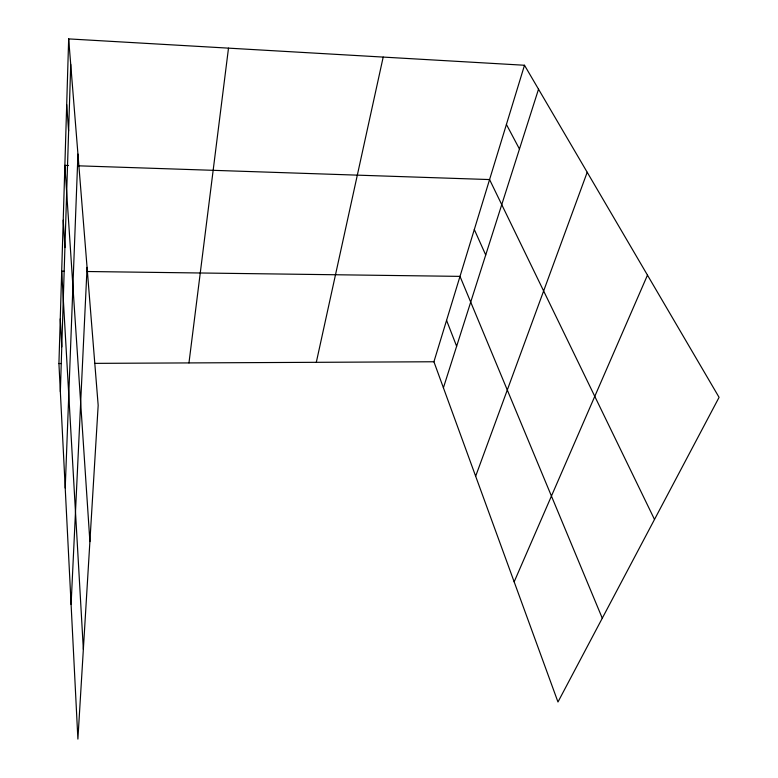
<?xml version="1.0" encoding="UTF-8"?>
<svg xmlns="http://www.w3.org/2000/svg" width="778" height="778" viewBox="0 0 778 778"><rect width="100%" height="100%" fill="white"/><g stroke="black" fill="none" stroke-linecap="round" stroke-linejoin="round"><path stroke-width="1.17" d="M68.668 38.9L98.174 405.348L77.897 739.1L58.924 363.54L68.668 38.9L524.498 65.255L719.076 397.344L557.972 701.999L433.92 361.76L524.498 65.255M60.353 391.674L70.73 64.438M65.216 488.01L77.946 154.102M71.099 604.516L87.068 267.389M188.966 362.918L228.499 48.139M316.306 362.315L383.194 57.086M443.411 387.784L538.522 89.198M475.659 476.214L587.195 172.278M514.161 581.818L647.471 275.14M58.924 363.54L61.326 363.53M94.838 363.365L433.92 361.76M64.117 271.221L61.695 271.182L83.353 649.358M87.126 271.512L460.002 276.375L602.279 618.218M68.513 165.49L64.875 165.364L89.898 541.605M78.218 165.811L489.576 179.562L654.502 519.451M506.42 124.451L519.461 149.036M474.317 229.539L485.715 254.98M446.572 320.371L456.637 346.268M66.704 104.602L68.62 130.967M63.232 220.135L64.914 247.579M60.266 318.883L61.773 346.871"/></g></svg>
